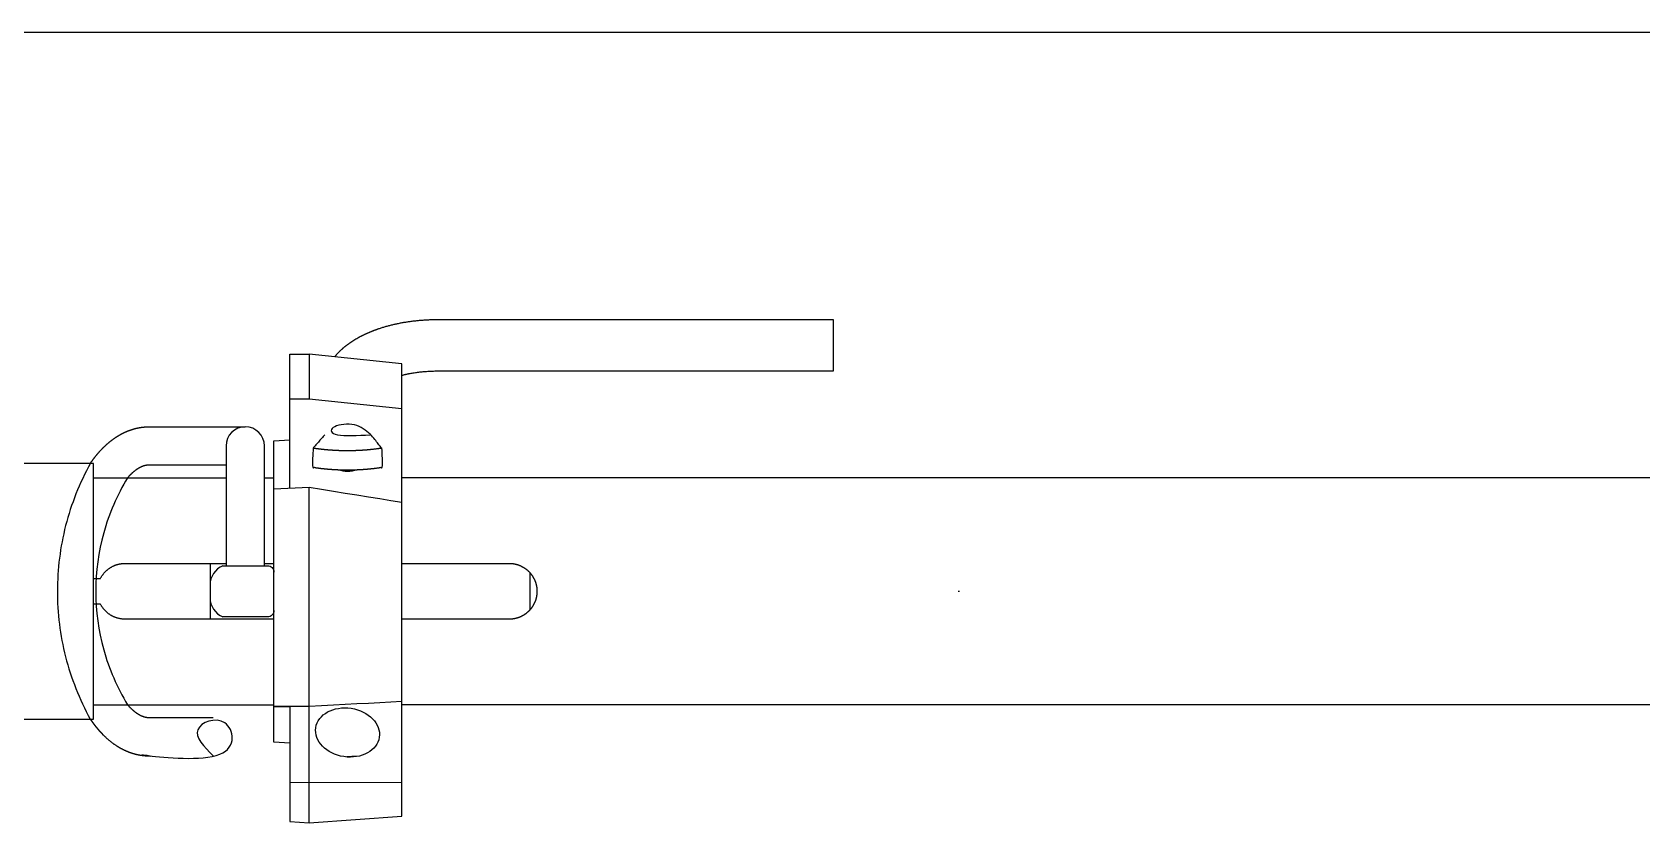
# Model space of a CAD drawing. Header units: millimetres. Extents: x 1924 to 471109, y -30014 to 109986.
# Drawn here: x 465719 to 466223, y 47835 to 48083 of the extents above; entities that cross this region are included whole.
import ezdxf

# ---------------------------------------------------------------- set-up
doc = ezdxf.new("R2010")
doc.units = ezdxf.units.MM
doc.header["$LTSCALE"] = 100
doc.linetypes.add('104', pattern=[4, 2, -2])
doc.linetypes.add('ACAD_ISO10W100', pattern=[18, 12, -3, 0, -3])
doc.layers.add('osy objektu', color=130, linetype='ACAD_ISO10W100', plot=False)
doc.layers.add('PERI_HIDDEN', color=30, linetype='104', plot=False)
doc.layers.add('rez sloupy', color=90, linetype='Continuous')

msp = doc.modelspace()

# ---------------------------------------------------------------- linework, layer by layer
at = {"color": 0, "linetype": 'ByBlock'}
for p, q in [((465799.947, 47968.015), (465805.947, 47968.015)), ((465738.447, 47943.29), (465779.947, 47943.29)), ((465791.947, 47943.29), (465794.947, 47943.29)), ((465774.947, 47916.495), (465774.947, 47898.995)), ((465791.947, 47916.495), (465794.947, 47916.495)), ((465874.947, 47913.603), (465874.947, 47901.888)), ((465738.447, 47872.2), (465794.947, 47872.2))]:
    msp.add_line(p, q, dxfattribs=at)
for points in [[(465834.947, 47975.355), (465835.1, 47975.394), (465835.253, 47975.434), (465835.408, 47975.473), (465835.564, 47975.511), (465835.72, 47975.549), (465835.878, 47975.586), (465836.036, 47975.623), (465836.195, 47975.659), (465836.354, 47975.694), (465836.515, 47975.73), (465836.676, 47975.764), (465836.838, 47975.798), (465837.001, 47975.831), (465837.164, 47975.864), (465837.493, 47975.928), (465837.825, 47975.99), (465838.159, 47976.049), (465838.496, 47976.106), (465838.835, 47976.16), (465839.177, 47976.212), (465839.52, 47976.262), (465839.866, 47976.309), (465840.214, 47976.353), (465840.563, 47976.394), (465840.914, 47976.434), (465841.267, 47976.47), (465841.621, 47976.504), (465841.977, 47976.535), (465842.334, 47976.564), (465842.692, 47976.59), (465843.051, 47976.613), (465843.411, 47976.633), (465843.772, 47976.651), (465844.133, 47976.666), (465844.495, 47976.679), (465844.858, 47976.688), (465845.22, 47976.695), (465845.583, 47976.7), (465845.947, 47976.701), (465969.947, 47976.701), (465969.947, 47992.701), (465845.947, 47992.701), (465845.652, 47992.7), (465845.358, 47992.698), (465845.063, 47992.695), (465844.769, 47992.69), (465844.475, 47992.684), (465844.18, 47992.677), (465843.886, 47992.668), (465843.592, 47992.658), (465843.299, 47992.646), (465843.005, 47992.633), (465842.712, 47992.619), (465842.418, 47992.603), (465842.125, 47992.586), (465841.832, 47992.568), (465841.54, 47992.549), (465841.247, 47992.528), (465840.955, 47992.505), (465840.664, 47992.482), (465840.372, 47992.456), (465840.081, 47992.43), (465839.79, 47992.402), (465839.5, 47992.373), (465839.21, 47992.343), (465838.921, 47992.311), (465838.631, 47992.278), (465838.343, 47992.243), (465838.054, 47992.207), (465837.767, 47992.17), (465837.479, 47992.132), (465837.193, 47992.092), (465836.906, 47992.051), (465836.621, 47992.008), (465836.336, 47991.964), (465836.051, 47991.919), (465835.767, 47991.872), (465835.484, 47991.824), (465835.201, 47991.775), (465834.919, 47991.724), (465834.637, 47991.672), (465834.357, 47991.619), (465834.077, 47991.564), (465833.797, 47991.508), (465833.519, 47991.45), (465833.241, 47991.392), (465832.964, 47991.332), (465832.687, 47991.27), (465832.412, 47991.207), (465832.137, 47991.143), (465831.863, 47991.078), (465831.59, 47991.011), (465831.317, 47990.942), (465831.046, 47990.873), (465830.775, 47990.802), (465830.505, 47990.729), (465830.236, 47990.656), (465829.968, 47990.581), (465829.701, 47990.504), (465829.435, 47990.426), (465829.17, 47990.347), (465828.906, 47990.266), (465828.643, 47990.185), (465828.38, 47990.101), (465828.119, 47990.017), (465827.859, 47989.93), (465827.729, 47989.887), (465827.6, 47989.843), (465827.471, 47989.799), (465827.342, 47989.754), (465827.213, 47989.709), (465827.084, 47989.664), (465826.956, 47989.618), (465826.828, 47989.572), (465826.701, 47989.526), (465826.574, 47989.479), (465826.447, 47989.432), (465826.32, 47989.385), (465826.193, 47989.337), (465826.067, 47989.289), (465825.941, 47989.241), (465825.815, 47989.192), (465825.69, 47989.143), (465825.565, 47989.094), (465825.44, 47989.044), (465825.316, 47988.994), (465825.191, 47988.943), (465825.067, 47988.892), (465824.944, 47988.841), (465824.82, 47988.79), (465824.697, 47988.738), (465824.575, 47988.685), (465824.452, 47988.633), (465824.33, 47988.58), (465824.208, 47988.526), (465824.087, 47988.473), (465823.965, 47988.418), (465823.844, 47988.364), (465823.724, 47988.309), (465823.603, 47988.254), (465823.483, 47988.198), (465823.364, 47988.142), (465823.244, 47988.086), (465823.125, 47988.029), (465823.006, 47987.972), (465822.888, 47987.915), (465822.77, 47987.857), (465822.652, 47987.798), (465822.534, 47987.74), (465822.417, 47987.681), (465822.3, 47987.621), (465822.184, 47987.562), (465822.068, 47987.501), (465821.952, 47987.441), (465821.836, 47987.38), (465821.721, 47987.318), (465821.606, 47987.257), (465821.491, 47987.195), (465821.377, 47987.132), (465821.263, 47987.069), (465821.15, 47987.006), (465821.037, 47986.942), (465820.924, 47986.878), (465820.811, 47986.813), (465820.699, 47986.748), (465820.587, 47986.683), (465820.476, 47986.617), (465820.365, 47986.551), (465820.254, 47986.484), (465820.144, 47986.417), (465820.034, 47986.35), (465819.924, 47986.282), (465819.815, 47986.214), (465819.706, 47986.145), (465819.597, 47986.076), (465819.489, 47986.007), (465819.381, 47985.937), (465819.274, 47985.867), (465819.167, 47985.796), (465819.06, 47985.725), (465818.953, 47985.653), (465818.847, 47985.581), (465818.742, 47985.509), (465818.637, 47985.436), (465818.532, 47985.362), (465818.427, 47985.288), (465818.323, 47985.214), (465818.219, 47985.14), (465818.116, 47985.064), (465818.013, 47984.989), (465817.91, 47984.913), (465817.808, 47984.836), (465817.706, 47984.759), (465817.605, 47984.682), (465817.504, 47984.604), (465817.403, 47984.526), (465817.303, 47984.447), (465817.203, 47984.367), (465817.104, 47984.288), (465817.005, 47984.207), (465816.907, 47984.127), (465816.808, 47984.045), (465816.711, 47983.963), (465816.614, 47983.881), (465816.517, 47983.798), (465816.421, 47983.715), (465816.325, 47983.631), (465816.229, 47983.547), (465816.134, 47983.462), (465816.04, 47983.377), (465815.946, 47983.291), (465815.852, 47983.205), (465815.759, 47983.118), (465815.667, 47983.03), (465815.575, 47982.943), (465815.483, 47982.854), (465815.392, 47982.765), (465815.301, 47982.676), (465815.211, 47982.585), (465815.122, 47982.495), (465815.032, 47982.404), (465814.944, 47982.312), (465814.856, 47982.22), (465814.768, 47982.127), (465814.681, 47982.033), (465814.595, 47981.939), (465814.509, 47981.845), (465814.423, 47981.75), (465814.338, 47981.654), (465814.254, 47981.558), (465814.17, 47981.461), (465814.086, 47981.364), (465814.004, 47981.266), (465813.921, 47981.167)], [(465799.947, 47939.929), (465799.947, 47982.015), (465805.947, 47982.015)], [(465805.947, 47835.276), (465834.947, 47837.362), (465834.947, 47978.931), (465805.947, 47982.015), (465805.947, 47968.015), (465834.947, 47964.931)], [(465737.541, 47947.824), (465737.541, 47947.824), (465737.594, 47947.903), (465737.648, 47947.981), (465737.702, 47948.059), (465737.757, 47948.137), (465737.811, 47948.215), (465737.865, 47948.293), (465737.92, 47948.37), (465737.975, 47948.447), (465738.03, 47948.524), (465738.085, 47948.601), (465738.14, 47948.678), (465738.195, 47948.754), (465738.251, 47948.83), (465738.306, 47948.906), (465738.362, 47948.982), (465738.418, 47949.057), (465738.474, 47949.133), (465738.53, 47949.208), (465738.586, 47949.282), (465738.643, 47949.357), (465738.7, 47949.432), (465738.756, 47949.506), (465738.813, 47949.58), (465738.87, 47949.654), (465738.927, 47949.727), (465738.985, 47949.801), (465739.042, 47949.874), (465739.1, 47949.947), (465739.158, 47950.019), (465739.215, 47950.092), (465739.274, 47950.164), (465739.332, 47950.236), (465739.39, 47950.308), (465739.449, 47950.38), (465739.507, 47950.451), (465739.566, 47950.522), (465739.625, 47950.593), (465739.684, 47950.664), (465739.743, 47950.734), (465739.802, 47950.805), (465739.862, 47950.875), (465739.922, 47950.945), (465739.981, 47951.014), (465740.041, 47951.084), (465740.101, 47951.153), (465740.162, 47951.222), (465740.222, 47951.29), (465740.283, 47951.359), (465740.343, 47951.427), (465740.404, 47951.495), (465740.465, 47951.563), (465740.526, 47951.63), (465740.588, 47951.698), (465740.649, 47951.765), (465740.711, 47951.832), (465740.772, 47951.899), (465740.834, 47951.965), (465740.896, 47952.031), (465740.959, 47952.097), (465741.021, 47952.163), (465741.084, 47952.228), (465741.146, 47952.294), (465741.209, 47952.359), (465741.272, 47952.424), (465741.335, 47952.488), (465741.398, 47952.552), (465741.462, 47952.617), (465741.526, 47952.68), (465741.589, 47952.744), (465741.653, 47952.807), (465741.717, 47952.87), (465741.781, 47952.933), (465741.846, 47952.996), (465741.91, 47953.058), (465741.975, 47953.12), (465742.04, 47953.182), (465742.105, 47953.244), (465742.17, 47953.305), (465742.235, 47953.367), (465742.301, 47953.427), (465742.366, 47953.488), (465742.432, 47953.548), (465742.498, 47953.609), (465742.564, 47953.668), (465742.63, 47953.728), (465742.697, 47953.787), (465742.763, 47953.847), (465742.83, 47953.905), (465742.897, 47953.964), (465742.964, 47954.022), (465743.031, 47954.08), (465743.098, 47954.138), (465743.165, 47954.196), (465743.233, 47954.253), (465743.301, 47954.31), (465743.369, 47954.367), (465743.437, 47954.423), (465743.505, 47954.479), (465743.573, 47954.535), (465743.642, 47954.591), (465743.711, 47954.646), (465743.779, 47954.701), (465743.848, 47954.756), (465743.918, 47954.811), (465743.987, 47954.865), (465744.056, 47954.919), (465744.126, 47954.973), (465744.196, 47955.026), (465744.266, 47955.079), (465744.336, 47955.132), (465744.406, 47955.185), (465744.476, 47955.237), (465744.547, 47955.289), (465744.617, 47955.341), (465744.688, 47955.392), (465744.759, 47955.443), (465744.83, 47955.494), (465744.902, 47955.545), (465744.973, 47955.595), (465745.045, 47955.645), (465745.117, 47955.695), (465745.189, 47955.744), (465745.261, 47955.793), (465745.333, 47955.842), (465745.405, 47955.891), (465745.478, 47955.939), (465745.551, 47955.987), (465745.624, 47956.035), (465745.697, 47956.082), (465745.77, 47956.129), (465745.843, 47956.176), (465745.917, 47956.222), (465745.99, 47956.268), (465746.064, 47956.314), (465746.138, 47956.36), (465746.212, 47956.405), (465746.286, 47956.45), (465746.361, 47956.495), (465746.435, 47956.539), (465746.51, 47956.583), (465746.585, 47956.627), (465746.66, 47956.67), (465746.735, 47956.713), (465746.811, 47956.756), (465746.886, 47956.798), (465746.962, 47956.84), (465747.038, 47956.882), (465747.114, 47956.924), (465747.19, 47956.965), (465747.266, 47957.006), (465747.343, 47957.046), (465747.419, 47957.086), (465747.496, 47957.126), (465747.573, 47957.166), (465747.65, 47957.205), (465747.727, 47957.244), (465747.805, 47957.283), (465747.882, 47957.321), (465747.96, 47957.359), (465748.038, 47957.396), (465748.116, 47957.434), (465748.194, 47957.471), (465748.273, 47957.507), (465748.351, 47957.543), (465748.43, 47957.579), (465748.509, 47957.615), (465748.588, 47957.65), (465748.667, 47957.685), (465748.746, 47957.719), (465748.825, 47957.753), (465748.905, 47957.787), (465748.985, 47957.82), (465749.064, 47957.853), (465749.144, 47957.886), (465749.225, 47957.918), (465749.305, 47957.95), (465749.385, 47957.982), (465749.466, 47958.013), (465749.546, 47958.044), (465749.627, 47958.074), (465749.708, 47958.104), (465749.789, 47958.134), (465749.87, 47958.163), (465749.952, 47958.192), (465750.033, 47958.221), (465750.115, 47958.249), (465750.196, 47958.277), (465750.278, 47958.305), (465750.36, 47958.332), (465750.442, 47958.358), (465750.524, 47958.385), (465750.606, 47958.411), (465750.689, 47958.436), (465750.771, 47958.462), (465750.854, 47958.487), (465750.937, 47958.511), (465751.019, 47958.535), (465751.102, 47958.559), (465751.185, 47958.582), (465751.268, 47958.605), (465751.352, 47958.628), (465751.435, 47958.65), (465751.518, 47958.672), (465751.602, 47958.693), (465751.685, 47958.714), (465751.769, 47958.735), (465751.853, 47958.755), (465751.936, 47958.775), (465752.02, 47958.794), (465752.104, 47958.813), (465752.188, 47958.832), (465752.273, 47958.85), (465752.357, 47958.868), (465752.441, 47958.886), (465752.526, 47958.903), (465752.61, 47958.919), (465752.695, 47958.936), (465752.779, 47958.951), (465752.864, 47958.967), (465752.949, 47958.982), (465753.034, 47958.997), (465753.118, 47959.011), (465753.203, 47959.025), (465753.288, 47959.038), (465753.373, 47959.051), (465753.459, 47959.064), (465753.544, 47959.076), (465753.629, 47959.088), (465753.714, 47959.099), (465753.8, 47959.11), (465753.885, 47959.12), (465753.971, 47959.13), (465754.056, 47959.14), (465754.142, 47959.149), (465754.227, 47959.158), (465754.313, 47959.167), (465754.399, 47959.175), (465754.484, 47959.182), (465754.57, 47959.189), (465754.656, 47959.196), (465754.742, 47959.202), (465754.828, 47959.208), (465754.914, 47959.214), (465755, 47959.219), (465755.086, 47959.223), (465755.172, 47959.227), (465755.258, 47959.231), (465755.344, 47959.234), (465755.43, 47959.237), (465755.516, 47959.24), (465755.602, 47959.242), (465755.688, 47959.243), (465755.774, 47959.244), (465755.86, 47959.245), (465755.947, 47959.245), (465785.947, 47959.245)], [(465799.947, 47860.233), (465794.947, 47860.495), (465794.947, 47954.845), (465799.947, 47955.107)], [(465779.947, 47947.245), (465755.947, 47947.245), (465755.859, 47947.245), (465755.771, 47947.243), (465755.684, 47947.239), (465755.595, 47947.235), (465755.507, 47947.229), (465755.418, 47947.221), (465755.329, 47947.212), (465755.284, 47947.207), (465755.239, 47947.202), (465755.194, 47947.196), (465755.149, 47947.19), (465755.104, 47947.183), (465755.058, 47947.176), (465755.013, 47947.169), (465754.967, 47947.161), (465754.922, 47947.153), (465754.876, 47947.144), (465754.83, 47947.135), (465754.784, 47947.126), (465754.738, 47947.116), (465754.692, 47947.106), (465754.645, 47947.095), (465754.599, 47947.084), (465754.552, 47947.073), (465754.505, 47947.061), (465754.458, 47947.048), (465754.411, 47947.035), (465754.364, 47947.022), (465754.317, 47947.008), (465754.269, 47946.994), (465754.221, 47946.979), (465754.173, 47946.964), (465754.125, 47946.948), (465754.077, 47946.932), (465754.029, 47946.916), (465753.98, 47946.898), (465753.931, 47946.881), (465753.882, 47946.863), (465753.833, 47946.844), (465753.784, 47946.825), (465753.735, 47946.806), (465753.685, 47946.785), (465753.635, 47946.765), (465753.585, 47946.744), (465753.535, 47946.722), (465753.484, 47946.7), (465753.434, 47946.677), (465753.383, 47946.654), (465753.332, 47946.63), (465753.281, 47946.606), (465753.229, 47946.581), (465753.177, 47946.556), (465753.125, 47946.53), (465753.073, 47946.503), (465753.021, 47946.476), (465752.968, 47946.449), (465752.916, 47946.421), (465752.863, 47946.392), (465752.809, 47946.363), (465752.756, 47946.333), (465752.702, 47946.302), (465752.648, 47946.271), (465752.594, 47946.24), (465752.539, 47946.207), (465752.485, 47946.174), (465752.43, 47946.141), (465752.374, 47946.107), (465752.319, 47946.072), (465752.263, 47946.037), (465752.207, 47946.001), (465752.151, 47945.965), (465752.095, 47945.927), (465752.038, 47945.889), (465751.981, 47945.851), (465751.925, 47945.812), (465751.868, 47945.772), (465751.81, 47945.732), (465751.753, 47945.691), (465751.695, 47945.649), (465751.638, 47945.606), (465751.58, 47945.563), (465751.522, 47945.52), (465751.463, 47945.475), (465751.405, 47945.43), (465751.346, 47945.385), (465751.288, 47945.338), (465751.229, 47945.291), (465751.17, 47945.244), (465751.111, 47945.195), (465751.052, 47945.146), (465750.992, 47945.097), (465750.933, 47945.046), (465750.873, 47944.995), (465750.813, 47944.944), (465750.753, 47944.891), (465750.693, 47944.838), (465750.633, 47944.785), (465750.573, 47944.73), (465750.513, 47944.675), (465750.453, 47944.62), (465750.392, 47944.563), (465750.331, 47944.506), (465750.271, 47944.448), (465750.21, 47944.39), (465750.149, 47944.331), (465750.088, 47944.271), (465750.027, 47944.21), (465749.966, 47944.149), (465749.905, 47944.087), (465749.844, 47944.025), (465749.782, 47943.961), (465749.721, 47943.898), (465749.66, 47943.833), (465749.598, 47943.767), (465749.537, 47943.701), (465749.475, 47943.635), (465749.414, 47943.567), (465749.352, 47943.499), (465749.29, 47943.43), (465749.229, 47943.361), (465749.167, 47943.29)], [(465834.947, 47935.555), (465831.517, 47936.109), (465828.033, 47936.671), (465824.495, 47937.241), (465820.902, 47937.818), (465817.251, 47938.404), (465813.543, 47938.999), (465809.775, 47939.602), (465805.947, 47940.214), (465794.947, 47939.691)], [(465794.947, 47871.71), (465795.944, 47871.704), (465796.943, 47871.698), (465797.943, 47871.693), (465798.944, 47871.687), (465799.947, 47871.682), (465799.947, 47835.692), (465805.947, 47835.276), (465805.947, 47940.214)], [(467652.947, 47943.245), (465958.697, 47943.245), (465943.697, 47943.29), (465834.947, 47943.29)], [(465738.447, 47911.745), (465740.664, 47911.745), (465740.735, 47911.88), (465740.808, 47912.014), (465740.884, 47912.146), (465740.961, 47912.276), (465741.041, 47912.405), (465741.123, 47912.532), (465741.206, 47912.657), (465741.292, 47912.781), (465741.379, 47912.903), (465741.469, 47913.023), (465741.559, 47913.141), (465741.652, 47913.257), (465741.746, 47913.371), (465741.841, 47913.483), (465741.938, 47913.593), (465742.036, 47913.701), (465742.136, 47913.806), (465742.236, 47913.909), (465742.339, 47914.011), (465742.443, 47914.111), (465742.55, 47914.209), (465742.659, 47914.307), (465742.77, 47914.403), (465742.883, 47914.497), (465742.998, 47914.59), (465743.116, 47914.681), (465743.235, 47914.771), (465743.356, 47914.859), (465743.479, 47914.945), (465743.603, 47915.03), (465743.73, 47915.112), (465743.858, 47915.193), (465743.987, 47915.272), (465744.119, 47915.348), (465744.251, 47915.422), (465744.385, 47915.494), (465744.521, 47915.564), (465744.658, 47915.632), (465744.796, 47915.697), (465744.935, 47915.76), (465745.076, 47915.82), (465745.217, 47915.878), (465745.36, 47915.933), (465745.504, 47915.985), (465745.648, 47916.035), (465745.793, 47916.082), (465745.939, 47916.127), (465746.086, 47916.169), (465746.233, 47916.209), (465746.381, 47916.246), (465746.528, 47916.28), (465746.677, 47916.312), (465746.825, 47916.341), (465746.974, 47916.368), (465747.122, 47916.392), (465747.271, 47916.414), (465747.419, 47916.433), (465747.567, 47916.449), (465747.715, 47916.463), (465747.862, 47916.475), (465748.009, 47916.484), (465748.156, 47916.49), (465748.302, 47916.494), (465748.447, 47916.495), (465779.947, 47916.495)], [(465834.947, 47916.495), (465868.447, 47916.495), (465868.55, 47916.495), (465868.654, 47916.493), (465868.759, 47916.489), (465868.863, 47916.485), (465868.968, 47916.479), (465869.074, 47916.472), (465869.179, 47916.463), (465869.285, 47916.454), (465869.391, 47916.443), (465869.497, 47916.43), (465869.603, 47916.417), (465869.709, 47916.402), (465869.815, 47916.385), (465869.921, 47916.368), (465870.028, 47916.349), (465870.134, 47916.329), (465870.24, 47916.307), (465870.346, 47916.284), (465870.452, 47916.26), (465870.557, 47916.235), (465870.663, 47916.208), (465870.768, 47916.18), (465870.873, 47916.15), (465870.978, 47916.12), (465871.082, 47916.088), (465871.186, 47916.054), (465871.29, 47916.02), (465871.393, 47915.984), (465871.496, 47915.946), (465871.598, 47915.908), (465871.7, 47915.868), (465871.801, 47915.827), (465871.902, 47915.784), (465872.002, 47915.74), (465872.101, 47915.695), (465872.2, 47915.649), (465872.299, 47915.601), (465872.396, 47915.552), (465872.493, 47915.502), (465872.589, 47915.451), (465872.685, 47915.399), (465872.779, 47915.345), (465872.873, 47915.291), (465872.966, 47915.235), (465873.059, 47915.178), (465873.15, 47915.121), (465873.241, 47915.062), (465873.331, 47915.002), (465873.42, 47914.942), (465873.508, 47914.88), (465873.595, 47914.818), (465873.681, 47914.754), (465873.766, 47914.69), (465873.85, 47914.625), (465873.934, 47914.559), (465874.016, 47914.492), (465874.097, 47914.425), (465874.177, 47914.357), (465874.256, 47914.288), (465874.334, 47914.218), (465874.41, 47914.148), (465874.486, 47914.077), (465874.56, 47914.005), (465874.633, 47913.933), (465874.706, 47913.86), (465874.777, 47913.785), (465874.848, 47913.71), (465874.919, 47913.633), (465874.988, 47913.555), (465875.057, 47913.476), (465875.126, 47913.396), (465875.193, 47913.315), (465875.26, 47913.233), (465875.326, 47913.15), (465875.391, 47913.065), (465875.455, 47912.98), (465875.519, 47912.894), (465875.581, 47912.807), (465875.643, 47912.719), (465875.703, 47912.63), (465875.763, 47912.54), (465875.822, 47912.45), (465875.879, 47912.358), (465875.936, 47912.266), (465875.992, 47912.173), (465876.046, 47912.079), (465876.1, 47911.984), (465876.152, 47911.888), (465876.203, 47911.792), (465876.253, 47911.695), (465876.302, 47911.598), (465876.35, 47911.499), (465876.396, 47911.401), (465876.441, 47911.301), (465876.485, 47911.201), (465876.528, 47911.1), (465876.569, 47910.999), (465876.609, 47910.897), (465876.648, 47910.795), (465876.685, 47910.692), (465876.721, 47910.589), (465876.756, 47910.485), (465876.789, 47910.381), (465876.821, 47910.277), (465876.852, 47910.172), (465876.881, 47910.067), (465876.909, 47909.962), (465876.936, 47909.856), (465876.961, 47909.751), (465876.986, 47909.645), (465877.008, 47909.539), (465877.03, 47909.433), (465877.05, 47909.326), (465877.069, 47909.22), (465877.087, 47909.114), (465877.103, 47909.008), (465877.118, 47908.901), (465877.132, 47908.795), (465877.144, 47908.689), (465877.155, 47908.584), (465877.165, 47908.478), (465877.173, 47908.372), (465877.18, 47908.267), (465877.186, 47908.162), (465877.191, 47908.057), (465877.194, 47907.953), (465877.196, 47907.849), (465877.197, 47907.745), (465877.196, 47907.642), (465877.194, 47907.538), (465877.191, 47907.433), (465877.186, 47907.328), (465877.18, 47907.223), (465877.173, 47907.118), (465877.165, 47907.013), (465877.155, 47906.907), (465877.144, 47906.801), (465877.132, 47906.695), (465877.118, 47906.589), (465877.103, 47906.483), (465877.087, 47906.377), (465877.069, 47906.27), (465877.05, 47906.164), (465877.03, 47906.058), (465877.008, 47905.952), (465876.986, 47905.846), (465876.961, 47905.74), (465876.936, 47905.634), (465876.909, 47905.529), (465876.881, 47905.423), (465876.852, 47905.318), (465876.821, 47905.214), (465876.789, 47905.109), (465876.756, 47905.005), (465876.721, 47904.902), (465876.685, 47904.798), (465876.648, 47904.696), (465876.609, 47904.593), (465876.569, 47904.492), (465876.528, 47904.39), (465876.485, 47904.29), (465876.441, 47904.189), (465876.396, 47904.09), (465876.35, 47903.991), (465876.302, 47903.893), (465876.253, 47903.795), (465876.203, 47903.698), (465876.152, 47903.602), (465876.1, 47903.507), (465876.046, 47903.412), (465875.992, 47903.318), (465875.936, 47903.225), (465875.879, 47903.132), (465875.822, 47903.041), (465875.763, 47902.95), (465875.703, 47902.86), (465875.643, 47902.771), (465875.581, 47902.683), (465875.519, 47902.596), (465875.455, 47902.51), (465875.391, 47902.425), (465875.326, 47902.341), (465875.26, 47902.258), (465875.193, 47902.175), (465875.126, 47902.094), (465875.057, 47902.014), (465874.988, 47901.935), (465874.919, 47901.858), (465874.848, 47901.781), (465874.777, 47901.705), (465874.706, 47901.631), (465874.633, 47901.558), (465874.56, 47901.485), (465874.486, 47901.414), (465874.41, 47901.343), (465874.334, 47901.272), (465874.256, 47901.203), (465874.177, 47901.134), (465874.097, 47901.066), (465874.016, 47900.998), (465873.934, 47900.931), (465873.85, 47900.865), (465873.766, 47900.8), (465873.681, 47900.736), (465873.595, 47900.673), (465873.508, 47900.61), (465873.42, 47900.549), (465873.331, 47900.488), (465873.241, 47900.428), (465873.15, 47900.37), (465873.059, 47900.312), (465872.966, 47900.255), (465872.873, 47900.2), (465872.779, 47900.145), (465872.685, 47900.092), (465872.589, 47900.039), (465872.493, 47899.988), (465872.396, 47899.938), (465872.299, 47899.889), (465872.2, 47899.842), (465872.101, 47899.795), (465872.002, 47899.75), (465871.902, 47899.706), (465871.801, 47899.664), (465871.7, 47899.623), (465871.598, 47899.583), (465871.496, 47899.544), (465871.393, 47899.507), (465871.29, 47899.471), (465871.186, 47899.436), (465871.082, 47899.403), (465870.978, 47899.371), (465870.873, 47899.34), (465870.768, 47899.311), (465870.663, 47899.283), (465870.557, 47899.256), (465870.452, 47899.23), (465870.346, 47899.206), (465870.24, 47899.183), (465870.134, 47899.162), (465870.028, 47899.142), (465869.921, 47899.123), (465869.815, 47899.105), (465869.709, 47899.089), (465869.603, 47899.074), (465869.497, 47899.06), (465869.391, 47899.048), (465869.285, 47899.037), (465869.179, 47899.027), (465869.074, 47899.019), (465868.968, 47899.011), (465868.863, 47899.006), (465868.759, 47899.001), (465868.654, 47898.998), (465868.55, 47898.996), (465868.447, 47898.995), (465834.947, 47898.995)], [(465794.947, 47898.995), (465748.447, 47898.995), (465748.302, 47898.996), (465748.156, 47899), (465748.009, 47899.007), (465747.862, 47899.016), (465747.715, 47899.027), (465747.567, 47899.041), (465747.419, 47899.057), (465747.271, 47899.077), (465747.122, 47899.098), (465746.974, 47899.122), (465746.825, 47899.149), (465746.677, 47899.178), (465746.528, 47899.21), (465746.381, 47899.245), (465746.233, 47899.282), (465746.086, 47899.321), (465745.939, 47899.364), (465745.793, 47899.408), (465745.648, 47899.456), (465745.504, 47899.505), (465745.36, 47899.558), (465745.217, 47899.613), (465745.076, 47899.671), (465744.935, 47899.731), (465744.796, 47899.793), (465744.658, 47899.859), (465744.521, 47899.926), (465744.385, 47899.996), (465744.251, 47900.068), (465744.119, 47900.142), (465743.987, 47900.219), (465743.858, 47900.297), (465743.73, 47900.378), (465743.603, 47900.461), (465743.479, 47900.545), (465743.356, 47900.631), (465743.235, 47900.719), (465743.116, 47900.809), (465742.998, 47900.9), (465742.883, 47900.993), (465742.77, 47901.088), (465742.659, 47901.184), (465742.55, 47901.281), (465742.443, 47901.38), (465742.339, 47901.48), (465742.236, 47901.581), (465742.136, 47901.684), (465742.036, 47901.79), (465741.938, 47901.897), (465741.841, 47902.007), (465741.746, 47902.119), (465741.652, 47902.233), (465741.559, 47902.35), (465741.469, 47902.468), (465741.379, 47902.588), (465741.292, 47902.709), (465741.206, 47902.833), (465741.123, 47902.959), (465741.041, 47903.086), (465740.961, 47903.214), (465740.884, 47903.345), (465740.808, 47903.477), (465740.735, 47903.61), (465740.664, 47903.745), (465738.447, 47903.745)], [(465749.167, 47872.2), (465749.229, 47872.13), (465749.29, 47872.06), (465749.352, 47871.991), (465749.414, 47871.923), (465749.475, 47871.856), (465749.537, 47871.789), (465749.598, 47871.723), (465749.66, 47871.657), (465749.721, 47871.592), (465749.783, 47871.528), (465749.844, 47871.465), (465749.905, 47871.402), (465749.966, 47871.34), (465750.027, 47871.279), (465750.088, 47871.219), (465750.149, 47871.159), (465750.21, 47871.099), (465750.271, 47871.041), (465750.332, 47870.983), (465750.392, 47870.926), (465750.453, 47870.87), (465750.513, 47870.814), (465750.573, 47870.759), (465750.633, 47870.705), (465750.693, 47870.651), (465750.753, 47870.598), (465750.813, 47870.546), (465750.872, 47870.495), (465750.932, 47870.444), (465750.991, 47870.394), (465751.05, 47870.345), (465751.109, 47870.296), (465751.168, 47870.248), (465751.227, 47870.2), (465751.285, 47870.154), (465751.344, 47870.108), (465751.402, 47870.062), (465751.46, 47870.017), (465751.518, 47869.973), (465751.576, 47869.93), (465751.634, 47869.887), (465751.691, 47869.845), (465751.749, 47869.803), (465751.806, 47869.762), (465751.863, 47869.722), (465751.92, 47869.683), (465751.976, 47869.644), (465752.033, 47869.605), (465752.089, 47869.568), (465752.146, 47869.53), (465752.202, 47869.494), (465752.257, 47869.458), (465752.313, 47869.423), (465752.369, 47869.388), (465752.424, 47869.354), (465752.479, 47869.321), (465752.534, 47869.288), (465752.589, 47869.255), (465752.643, 47869.224), (465752.698, 47869.193), (465752.752, 47869.162), (465752.806, 47869.132), (465752.86, 47869.103), (465752.913, 47869.074), (465752.967, 47869.046), (465753.02, 47869.018), (465753.073, 47868.991), (465753.126, 47868.964), (465753.179, 47868.938), (465753.231, 47868.913), (465753.283, 47868.888), (465753.335, 47868.864), (465753.387, 47868.84), (465753.438, 47868.816), (465753.49, 47868.794), (465753.541, 47868.772), (465753.592, 47868.75), (465753.642, 47868.729), (465753.693, 47868.708), (465753.743, 47868.688), (465753.793, 47868.668), (465753.843, 47868.649), (465753.892, 47868.631), (465753.942, 47868.613), (465753.991, 47868.595), (465754.04, 47868.578), (465754.088, 47868.562), (465754.137, 47868.546), (465754.185, 47868.53), (465754.233, 47868.515), (465754.28, 47868.5), (465754.328, 47868.486), (465754.375, 47868.472), (465754.422, 47868.459), (465754.469, 47868.446), (465754.516, 47868.433), (465754.562, 47868.421), (465754.609, 47868.41), (465754.655, 47868.399), (465754.701, 47868.388), (465754.747, 47868.377), (465754.793, 47868.368), (465754.838, 47868.358), (465754.884, 47868.349), (465754.929, 47868.34), (465754.974, 47868.332), (465755.02, 47868.324), (465755.064, 47868.316), (465755.109, 47868.309), (465755.154, 47868.303), (465755.199, 47868.296), (465755.243, 47868.29), (465755.288, 47868.285), (465755.332, 47868.28), (465755.376, 47868.275), (465755.42, 47868.27), (465755.465, 47868.266), (465755.509, 47868.263), (465755.597, 47868.256), (465755.684, 47868.251), (465755.772, 47868.248), (465755.859, 47868.246), (465755.947, 47868.245), (465775.947, 47868.245)], [(465794.947, 47871.823), (465797.136, 47871.811), (465799.33, 47871.798), (465801.53, 47871.787), (465803.736, 47871.775), (465805.947, 47871.763), (465809.759, 47871.965), (465813.517, 47872.168), (465817.22, 47872.371), (465820.87, 47872.575), (465824.467, 47872.78), (465828.012, 47872.986), (465831.505, 47873.192), (465834.947, 47873.399)], [(467652.947, 47872.245), (465958.697, 47872.245), (465943.697, 47872.2), (465834.947, 47872.2)], [(465834.947, 47847.913), (465805.947, 47847.776), (465799.947, 47847.858)]]:
    msp.add_lwpolyline(points, dxfattribs=at)
for points in [[(465791.947, 47915.745), (465791.947, 47953.245, 1), (465779.947, 47953.245), (465779.947, 47915.745)], [(465778.947, 47915.745), (465792.947, 47915.745, -0.4142136), (465794.947, 47913.745)], [(465794.947, 47901.745, -0.4142136), (465792.947, 47899.745), (465778.947, 47899.745)]]:
    msp.add_lwpolyline(points, format="xyb", dxfattribs=at)
msp.add_lwpolyline([(465738.447, 47947.745), (465711.447, 47947.745), (465711.447, 47867.745), (465738.447, 47867.745)], close=True, dxfattribs=at)
for centre, start, end in [((465781.447, 47909.745), 112.61986, 180), ((465781.447, 47905.745), 180, 247.38014)]:
    msp.add_arc(centre, 6.5, start, end, dxfattribs=at)
for centre, major_axis, ratio, start_param, end_param in [((465817.947, 47952.707), (-8.5, 0), 0.8660254, 1.2134435, 1.9281492), ((465817.947, 47850.731), (9.972, 1.456), 0.5097485, 1.2115988, 1.5187321)]:
    msp.add_ellipse(centre, major_axis=major_axis, ratio=ratio, start_param=start_param, end_param=end_param, dxfattribs=at)
msp.add_ellipse((465817.947, 47863.556), major_axis=(9.935, -1.499), ratio=0.7616466, dxfattribs=at)
for points, weights, knots in [([(465810.83, 47956.732), (465809.018, 47954.672), (465807.207, 47952.612), (465807.433, 47952.579), (465807.659, 47952.545), (465807.886, 47952.513), (465808.113, 47952.481), (465808.342, 47952.451), (465808.57, 47952.42), (465808.8, 47952.391), (465809.029, 47952.361), (465809.259, 47952.333), (465809.489, 47952.306), (465809.72, 47952.279), (465809.951, 47952.253), (465810.183, 47952.228), (465810.414, 47952.203), (465810.646, 47952.18), (465810.878, 47952.157), (465811.11, 47952.135), (465811.342, 47952.113), (465811.574, 47952.093), (465811.807, 47952.073), (465812.039, 47952.054), (465812.271, 47952.035), (465812.503, 47952.018), (465812.735, 47952), (465812.967, 47951.984), (465813.199, 47951.969), (465813.43, 47951.954), (465813.661, 47951.94), (465813.892, 47951.927), (465814.122, 47951.914), (465814.352, 47951.903), (465814.582, 47951.891), (465814.811, 47951.881), (465815.039, 47951.871), (465815.267, 47951.863), (465815.495, 47951.854), (465815.721, 47951.847), (465815.948, 47951.84), (465816.173, 47951.834), (465816.398, 47951.829), (465816.621, 47951.825), (465816.845, 47951.82), (465817.067, 47951.818), (465817.288, 47951.815), (465817.508, 47951.813), (465817.728, 47951.812), (465817.947, 47951.812), (465818.165, 47951.812), (465818.385, 47951.813), (465818.605, 47951.815), (465818.826, 47951.818), (465819.048, 47951.82), (465819.272, 47951.825), (465819.495, 47951.829), (465819.72, 47951.834), (465819.945, 47951.84), (465820.172, 47951.847), (465820.398, 47951.854), (465820.626, 47951.863), (465820.854, 47951.871), (465821.082, 47951.881), (465821.311, 47951.891), (465821.541, 47951.903), (465821.771, 47951.914), (465822.001, 47951.927), (465822.232, 47951.94), (465822.463, 47951.954), (465822.694, 47951.969), (465822.926, 47951.984), (465823.158, 47952), (465823.39, 47952.018), (465823.622, 47952.035), (465823.854, 47952.054), (465824.086, 47952.073), (465824.319, 47952.093), (465824.551, 47952.113), (465824.783, 47952.135), (465825.015, 47952.157), (465825.247, 47952.18), (465825.479, 47952.203), (465825.711, 47952.228), (465825.942, 47952.253), (465826.173, 47952.279), (465826.404, 47952.306), (465826.634, 47952.333), (465826.864, 47952.361), (465827.094, 47952.391), (465827.323, 47952.42), (465827.551, 47952.451), (465827.78, 47952.481), (465828.007, 47952.513), (465828.234, 47952.545), (465828.46, 47952.579), (465828.686, 47952.612), (465826.875, 47954.672), (465825.063, 47956.732), (465822.547, 47960.068), (465817.947, 47960.068), (465813.346, 47960.068), (465810.83, 47956.732), (465817.947, 47956.732), (465825.063, 47956.732)], [1, 1, 1, 1, 1, 1, 1, 1, 1, 1, 1, 1, 1, 1, 1, 1, 1, 1, 1, 1, 1, 1, 1, 1, 1, 1, 1, 1, 1, 1, 1, 1, 1, 1, 1, 1, 1, 1, 1, 1, 1, 1, 1, 1, 1, 1, 1, 1, 1, 1, 1, 1, 1, 1, 1, 1, 1, 1, 1, 1, 1, 1, 1, 1, 1, 1, 1, 1, 1, 1, 1, 1, 1, 1, 1, 1, 1, 1, 1, 1, 1, 1, 1, 1, 1, 1, 1, 1, 1, 1, 1, 1, 1, 1, 1, 1, 1, 1, 1, 0.87943909683, 1, 0.87943909683, 1, 1, 1], [0, 0, 0, 1, 1, 2, 2, 3, 3, 4, 4, 5, 5, 6, 6, 7, 7, 8, 8, 9, 9, 10, 10, 11, 11, 12, 12, 13, 13, 14, 14, 15, 15, 16, 16, 17, 17, 18, 18, 19, 19, 20, 20, 21, 21, 22, 22, 23, 23, 24, 24, 25, 25, 26, 26, 27, 27, 28, 28, 29, 29, 30, 30, 31, 31, 32, 32, 33, 33, 34, 34, 35, 35, 36, 36, 37, 37, 38, 38, 39, 39, 40, 40, 41, 41, 42, 42, 43, 43, 44, 44, 45, 45, 46, 46, 47, 47, 48, 48, 49, 49, 49.9922275, 49.9922275, 50.984455, 50.984455, 51.984455, 51.984455, 51.984455]), ([(465807.207, 47952.612), (465806.066, 47949.581), (465807.207, 47946.55), (465807.433, 47946.517), (465807.659, 47946.483), (465807.886, 47946.451), (465808.113, 47946.419), (465808.342, 47946.388), (465808.57, 47946.358), (465808.8, 47946.328), (465809.029, 47946.299), (465809.259, 47946.271), (465809.489, 47946.243), (465809.72, 47946.217), (465809.951, 47946.191), (465810.183, 47946.166), (465810.414, 47946.141), (465810.646, 47946.118), (465810.878, 47946.095), (465811.11, 47946.073), (465811.342, 47946.051), (465811.574, 47946.031), (465811.807, 47946.01), (465812.039, 47945.992), (465812.271, 47945.973), (465812.503, 47945.955), (465812.735, 47945.938), (465812.967, 47945.922), (465813.199, 47945.906), (465813.43, 47945.892), (465813.661, 47945.878), (465813.892, 47945.865), (465814.122, 47945.852), (465814.352, 47945.841), (465814.582, 47945.829), (465814.811, 47945.819), (465815.039, 47945.809), (465815.267, 47945.801), (465815.495, 47945.792), (465815.721, 47945.785), (465815.948, 47945.778), (465816.173, 47945.772), (465816.398, 47945.767), (465816.621, 47945.762), (465816.845, 47945.758), (465817.067, 47945.755), (465817.288, 47945.753), (465817.508, 47945.751), (465817.728, 47945.75), (465817.947, 47945.75), (465818.165, 47945.75), (465818.385, 47945.751), (465818.605, 47945.753), (465818.826, 47945.755), (465819.048, 47945.758), (465819.272, 47945.762), (465819.495, 47945.767), (465819.72, 47945.772), (465819.945, 47945.778), (465820.172, 47945.785), (465820.398, 47945.792), (465820.626, 47945.801), (465820.854, 47945.809), (465821.082, 47945.819), (465821.311, 47945.829), (465821.541, 47945.841), (465821.771, 47945.852), (465822.001, 47945.865), (465822.232, 47945.878), (465822.463, 47945.892), (465822.694, 47945.906), (465822.926, 47945.922), (465823.158, 47945.938), (465823.39, 47945.955), (465823.622, 47945.973), (465823.854, 47945.992), (465824.086, 47946.01), (465824.319, 47946.031), (465824.551, 47946.051), (465824.783, 47946.073), (465825.015, 47946.095), (465825.247, 47946.118), (465825.479, 47946.141), (465825.711, 47946.166), (465825.942, 47946.191), (465826.173, 47946.217), (465826.404, 47946.243), (465826.634, 47946.271), (465826.864, 47946.299), (465827.094, 47946.328), (465827.323, 47946.358), (465827.551, 47946.388), (465827.78, 47946.419), (465828.007, 47946.451), (465828.234, 47946.483), (465828.46, 47946.517), (465828.686, 47946.55), (465829.827, 47949.581), (465828.686, 47952.612)], [1, 0.950785715177, 1, 1, 1, 1, 1, 1, 1, 1, 1, 1, 1, 1, 1, 1, 1, 1, 1, 1, 1, 1, 1, 1, 1, 1, 1, 1, 1, 1, 1, 1, 1, 1, 1, 1, 1, 1, 1, 1, 1, 1, 1, 1, 1, 1, 1, 1, 1, 1, 1, 1, 1, 1, 1, 1, 1, 1, 1, 1, 1, 1, 1, 1, 1, 1, 1, 1, 1, 1, 1, 1, 1, 1, 1, 1, 1, 1, 1, 1, 1, 1, 1, 1, 1, 1, 1, 1, 1, 1, 1, 1, 1, 1, 1, 1, 1, 0.950785715177, 1], [0, 0, 0, 0.6300688, 0.6300688, 1.6300688, 1.6300688, 2.6300688, 2.6300688, 3.6300688, 3.6300688, 4.6300688, 4.6300688, 5.6300688, 5.6300688, 6.6300688, 6.6300688, 7.6300688, 7.6300688, 8.6300688, 8.6300688, 9.6300688, 9.6300688, 10.6300688, 10.6300688, 11.6300688, 11.6300688, 12.6300688, 12.6300688, 13.6300688, 13.6300688, 14.6300688, 14.6300688, 15.6300688, 15.6300688, 16.6300688, 16.6300688, 17.6300688, 17.6300688, 18.6300688, 18.6300688, 19.6300688, 19.6300688, 20.6300688, 20.6300688, 21.6300688, 21.6300688, 22.6300688, 22.6300688, 23.6300688, 23.6300688, 24.6300688, 24.6300688, 25.6300688, 25.6300688, 26.6300688, 26.6300688, 27.6300688, 27.6300688, 28.6300688, 28.6300688, 29.6300688, 29.6300688, 30.6300688, 30.6300688, 31.6300688, 31.6300688, 32.6300688, 32.6300688, 33.6300688, 33.6300688, 34.6300688, 34.6300688, 35.6300688, 35.6300688, 36.6300688, 36.6300688, 37.6300688, 37.6300688, 38.6300688, 38.6300688, 39.6300688, 39.6300688, 40.6300688, 40.6300688, 41.6300688, 41.6300688, 42.6300688, 42.6300688, 43.6300688, 43.6300688, 44.6300688, 44.6300688, 45.6300688, 45.6300688, 46.6300688, 46.6300688, 47.6300688, 47.6300688, 48.2601377, 48.2601377, 48.2601377]), ([(465737.5, 47867.745), (465737.52, 47867.706), (465737.541, 47867.666), (465737.568, 47867.627), (465737.594, 47867.588), (465737.621, 47867.549), (465737.648, 47867.509), (465737.675, 47867.47), (465737.702, 47867.431), (465737.73, 47867.392), (465737.757, 47867.353), (465737.784, 47867.314), (465737.811, 47867.275), (465737.838, 47867.237), (465737.865, 47867.198), (465737.893, 47867.159), (465737.92, 47867.12), (465737.947, 47867.082), (465737.975, 47867.043), (465738.002, 47867.005), (465738.03, 47866.966), (465738.057, 47866.928), (465738.085, 47866.889), (465738.112, 47866.851), (465738.14, 47866.813), (465738.168, 47866.775), (465738.195, 47866.737), (465738.223, 47866.698), (465738.251, 47866.66), (465738.279, 47866.622), (465738.306, 47866.584), (465738.334, 47866.547), (465738.362, 47866.509), (465738.39, 47866.471), (465738.418, 47866.433), (465738.446, 47866.396), (465738.474, 47866.358), (465738.502, 47866.32), (465738.53, 47866.283), (465738.558, 47866.245), (465738.586, 47866.208), (465738.615, 47866.171), (465738.643, 47866.133), (465738.671, 47866.096), (465738.7, 47866.059), (465738.728, 47866.022), (465738.756, 47865.985), (465738.785, 47865.948), (465738.813, 47865.911), (465738.842, 47865.874), (465738.87, 47865.837), (465738.899, 47865.8), (465738.928, 47865.763), (465738.956, 47865.726), (465738.985, 47865.69), (465739.014, 47865.653), (465739.042, 47865.616), (465739.071, 47865.58), (465739.1, 47865.543), (465739.129, 47865.507), (465739.158, 47865.471), (465739.187, 47865.434), (465739.216, 47865.398), (465739.245, 47865.362), (465739.274, 47865.326), (465739.303, 47865.29), (465739.332, 47865.253), (465739.361, 47865.218), (465739.39, 47865.182), (465739.42, 47865.146), (465739.449, 47865.11), (465739.478, 47865.074), (465739.508, 47865.038), (465739.537, 47865.003), (465739.566, 47864.967), (465739.596, 47864.931), (465739.625, 47864.896), (465739.655, 47864.861), (465739.685, 47864.825), (465739.714, 47864.79), (465739.744, 47864.754), (465739.774, 47864.719), (465739.803, 47864.684), (465739.833, 47864.649), (465739.863, 47864.614), (465739.893, 47864.579), (465739.923, 47864.544), (465739.952, 47864.509), (465739.982, 47864.474), (465740.012, 47864.439), (465740.042, 47864.405), (465740.072, 47864.37), (465740.103, 47864.335), (465740.133, 47864.301), (465740.163, 47864.266), (465740.193, 47864.232), (465740.223, 47864.197), (465740.254, 47864.163), (465740.284, 47864.129), (465740.314, 47864.095), (465740.345, 47864.06), (465740.375, 47864.026), (465740.406, 47863.992), (465740.436, 47863.958), (465740.467, 47863.924), (465740.497, 47863.891), (465740.528, 47863.857), (465740.558, 47863.823), (465740.589, 47863.789), (465740.62, 47863.756), (465740.651, 47863.722), (465740.681, 47863.688), (465740.712, 47863.655), (465740.743, 47863.622), (465740.774, 47863.588), (465740.805, 47863.555), (465740.836, 47863.522), (465740.867, 47863.489), (465740.898, 47863.455), (465740.929, 47863.422), (465740.96, 47863.389), (465740.992, 47863.357), (465741.023, 47863.324), (465741.054, 47863.291), (465741.085, 47863.258), (465741.117, 47863.225), (465741.148, 47863.193), (465741.18, 47863.16), (465741.211, 47863.128), (465741.242, 47863.095), (465741.274, 47863.063), (465741.306, 47863.03), (465741.337, 47862.998), (465741.369, 47862.966), (465741.4, 47862.934), (465741.432, 47862.902), (465741.464, 47862.87), (465741.496, 47862.838), (465741.527, 47862.806), (465741.559, 47862.774), (465741.591, 47862.742), (465741.623, 47862.711), (465741.655, 47862.679), (465741.687, 47862.647), (465741.719, 47862.616), (465741.751, 47862.584), (465741.783, 47862.553), (465741.816, 47862.522), (465741.848, 47862.49), (465741.88, 47862.459), (465741.912, 47862.428), (465741.945, 47862.397), (465741.977, 47862.366), (465742.009, 47862.335), (465742.042, 47862.304), (465742.074, 47862.273), (465742.107, 47862.242), (465742.139, 47862.212), (465742.172, 47862.181), (465742.204, 47862.15), (465742.237, 47862.12), (465742.27, 47862.089), (465742.303, 47862.059), (465742.335, 47862.029), (465742.368, 47861.998), (465742.401, 47861.968), (465742.434, 47861.938), (465742.467, 47861.908), (465742.5, 47861.878), (465742.533, 47861.848), (465742.566, 47861.818), (465742.599, 47861.788), (465742.632, 47861.758), (465742.665, 47861.729), (465742.698, 47861.699), (465742.732, 47861.67), (465742.765, 47861.64), (465742.798, 47861.611), (465742.831, 47861.581), (465742.865, 47861.552), (465742.898, 47861.523), (465742.932, 47861.494), (465742.965, 47861.464), (465742.999, 47861.435), (465743.032, 47861.407), (465743.066, 47861.378), (465743.1, 47861.349), (465743.133, 47861.32), (465743.167, 47861.291), (465743.201, 47861.263), (465743.235, 47861.234), (465743.268, 47861.206), (465743.302, 47861.177), (465743.336, 47861.149), (465743.37, 47861.121), (465743.404, 47861.092), (465743.438, 47861.064), (465743.472, 47861.036), (465743.506, 47861.008), (465743.541, 47860.98), (465743.575, 47860.952), (465743.609, 47860.924), (465743.643, 47860.897), (465743.677, 47860.869), (465743.712, 47860.841), (465743.746, 47860.814), (465743.781, 47860.786), (465743.815, 47860.759), (465743.85, 47860.732), (465743.884, 47860.704), (465743.919, 47860.677), (465743.953, 47860.65), (465743.988, 47860.623), (465744.023, 47860.596), (465744.057, 47860.569), (465744.092, 47860.542), (465744.127, 47860.515), (465744.162, 47860.489), (465744.197, 47860.462), (465744.232, 47860.435), (465744.267, 47860.409), (465744.302, 47860.383), (465744.337, 47860.356), (465744.372, 47860.33), (465744.407, 47860.304), (465744.442, 47860.277), (465744.477, 47860.251), (465744.512, 47860.225), (465744.548, 47860.199), (465744.583, 47860.174), (465744.618, 47860.148), (465744.654, 47860.122), (465744.689, 47860.096), (465744.725, 47860.071), (465744.76, 47860.045), (465744.796, 47860.02), (465744.831, 47859.995), (465744.867, 47859.969), (465744.902, 47859.944), (465744.938, 47859.919), (465744.974, 47859.894), (465745.01, 47859.869), (465745.045, 47859.844), (465745.081, 47859.819), (465745.117, 47859.794), (465745.153, 47859.77), (465745.189, 47859.745), (465745.225, 47859.72), (465745.261, 47859.696), (465745.297, 47859.671), (465745.333, 47859.647), (465745.37, 47859.623), (465745.406, 47859.599), (465745.442, 47859.574), (465745.478, 47859.55), (465745.515, 47859.526), (465745.551, 47859.502), (465745.587, 47859.479), (465745.624, 47859.455), (465745.66, 47859.431), (465745.697, 47859.408), (465745.733, 47859.384), (465745.77, 47859.361), (465745.807, 47859.337), (465745.843, 47859.314), (465745.88, 47859.291), (465745.917, 47859.268), (465745.954, 47859.244), (465745.99, 47859.221), (465746.027, 47859.199), (465746.064, 47859.176), (465746.101, 47859.153), (465746.138, 47859.13), (465746.175, 47859.108), (465746.212, 47859.085), (465746.249, 47859.063), (465746.286, 47859.04), (465746.324, 47859.018), (465746.361, 47858.995), (465746.398, 47858.973), (465746.435, 47858.951), (465746.473, 47858.929), (465746.51, 47858.907), (465746.548, 47858.885), (465746.585, 47858.864), (465746.623, 47858.842), (465746.66, 47858.82), (465746.698, 47858.799), (465746.735, 47858.777), (465746.773, 47858.756), (465746.811, 47858.735), (465746.848, 47858.713), (465746.886, 47858.692), (465746.924, 47858.671), (465746.962, 47858.65), (465747, 47858.629), (465747.038, 47858.608), (465747.076, 47858.587), (465747.114, 47858.567), (465747.152, 47858.546), (465747.19, 47858.526), (465747.228, 47858.505), (465747.266, 47858.485), (465747.304, 47858.464), (465747.343, 47858.444), (465747.381, 47858.424), (465747.419, 47858.404), (465747.458, 47858.384), (465747.496, 47858.364), (465747.534, 47858.344), (465747.573, 47858.325), (465747.611, 47858.305), (465747.65, 47858.285), (465747.689, 47858.266), (465747.727, 47858.246), (465747.766, 47858.227), (465747.805, 47858.208), (465747.844, 47858.189), (465747.882, 47858.169), (465747.921, 47858.151), (465747.96, 47858.132), (465747.999, 47858.113), (465748.038, 47858.094), (465748.077, 47858.075), (465748.116, 47858.057), (465748.155, 47858.038), (465748.194, 47858.02), (465748.234, 47858.002), (465748.273, 47857.983), (465748.312, 47857.965), (465748.351, 47857.947), (465748.391, 47857.929), (465748.43, 47857.911), (465748.469, 47857.894), (465748.509, 47857.876), (465748.548, 47857.858), (465748.588, 47857.841), (465748.627, 47857.823), (465748.667, 47857.806), (465748.707, 47857.789), (465748.746, 47857.772), (465748.786, 47857.755), (465748.826, 47857.738), (465748.865, 47857.721), (465748.905, 47857.704), (465748.945, 47857.687), (465748.985, 47857.671), (465749.025, 47857.654), (465749.065, 47857.638), (465749.105, 47857.621), (465749.145, 47857.605), (465749.185, 47857.589), (465749.225, 47857.573), (465749.265, 47857.557), (465749.305, 47857.541), (465749.345, 47857.525), (465749.386, 47857.509), (465749.426, 47857.494), (465749.466, 47857.478), (465749.507, 47857.463), (465749.547, 47857.447), (465749.587, 47857.432), (465749.628, 47857.417), (465749.668, 47857.402), (465749.709, 47857.387), (465749.749, 47857.372), (465749.79, 47857.357), (465749.83, 47857.342), (465749.871, 47857.327), (465749.912, 47857.313), (465749.952, 47857.298), (465749.993, 47857.284), (465750.034, 47857.27), (465750.074, 47857.256), (465750.115, 47857.242), (465750.156, 47857.228), (465750.197, 47857.214), (465750.238, 47857.2), (465750.279, 47857.186), (465750.32, 47857.173), (465750.361, 47857.159), (465750.402, 47857.146), (465750.443, 47857.132), (465750.484, 47857.119), (465750.525, 47857.106), (465750.566, 47857.093), (465750.607, 47857.08), (465750.648, 47857.067), (465750.689, 47857.054), (465750.731, 47857.042), (465750.772, 47857.029), (465750.813, 47857.017), (465750.854, 47857.004), (465750.896, 47856.992), (465750.937, 47856.98), (465750.978, 47856.968), (465751.02, 47856.955), (465751.061, 47856.944), (465751.103, 47856.932), (465751.144, 47856.92), (465751.186, 47856.908), (465751.227, 47856.897), (465751.269, 47856.885), (465751.31, 47856.874), (465751.352, 47856.863), (465751.394, 47856.852), (465751.435, 47856.841), (465751.477, 47856.83), (465751.519, 47856.819), (465751.56, 47856.808), (465751.602, 47856.797), (465751.644, 47856.787), (465751.686, 47856.776), (465751.727, 47856.766), (465751.769, 47856.756), (465751.811, 47856.746), (465751.853, 47856.736), (465751.895, 47856.726), (465751.937, 47856.716), (465751.979, 47856.706), (465752.021, 47856.696), (465752.063, 47856.687), (465752.105, 47856.677), (465752.147, 47856.668), (465752.189, 47856.659), (465752.231, 47856.649), (465752.273, 47856.64), (465752.315, 47856.631), (465752.357, 47856.622), (465752.399, 47856.614), (465752.442, 47856.605), (465752.484, 47856.596), (465752.526, 47856.588), (465752.568, 47856.58), (465752.61, 47856.571), (465752.653, 47856.563), (465752.695, 47856.555), (465752.737, 47856.547), (465752.78, 47856.539), (465752.822, 47856.531), (465752.864, 47856.524), (465752.907, 47856.516), (465752.949, 47856.509), (465752.991, 47856.501), (465753.034, 47856.494), (465753.076, 47856.487), (465753.119, 47856.48), (465753.161, 47856.473), (465753.204, 47856.466), (465753.246, 47856.459), (465753.289, 47856.453), (465753.331, 47856.446), (465753.374, 47856.44), (465753.416, 47856.433), (465753.459, 47856.427), (465753.501, 47856.421), (465753.544, 47856.415), (465753.587, 47856.409), (465753.629, 47856.403), (465753.672, 47856.397), (465753.715, 47856.392), (465753.757, 47856.386), (465753.8, 47856.381), (465753.843, 47856.375), (465753.885, 47856.37), (465753.928, 47856.365), (465753.971, 47856.36), (465754.014, 47856.355), (465754.056, 47856.35), (465754.099, 47856.346), (465754.142, 47856.341), (465754.185, 47856.337), (465754.227, 47856.332), (465754.27, 47856.328), (465754.313, 47856.324), (465754.356, 47856.32), (465754.399, 47856.316), (465754.442, 47856.312), (465754.484, 47856.308), (465754.527, 47856.305), (465754.57, 47856.301), (465754.613, 47856.298), (465754.656, 47856.294), (465754.699, 47856.291), (465754.742, 47856.288), (465754.785, 47856.285), (465754.828, 47856.282), (465754.871, 47856.279), (465754.914, 47856.277), (465754.957, 47856.274), (465755, 47856.272), (465755.043, 47856.269), (465755.086, 47856.267), (465755.129, 47856.265), (465755.172, 47856.263), (465755.215, 47856.261), (465755.258, 47856.259), (465755.301, 47856.258), (465755.344, 47856.256), (465755.387, 47856.255), (465755.43, 47856.253), (465755.473, 47856.252), (465755.516, 47856.251), (465755.559, 47856.25), (465755.602, 47856.249), (465755.645, 47856.248), (465755.688, 47856.247), (465755.731, 47856.247), (465755.774, 47856.246), (465755.817, 47856.246), (465755.86, 47856.245), (465755.903, 47856.245), (465755.947, 47856.245), (465765.947, 47856.245), (465775.947, 47856.245), (465781.143, 47856.245), (465781.143, 47862.245), (465781.143, 47868.245), (465775.947, 47868.245), (465770.75, 47868.245), (465770.75, 47862.245), (465770.75, 47856.245), (465775.947, 47856.245)], [1, 1, 1, 1, 1, 1, 1, 1, 1, 1, 1, 1, 1, 1, 1, 1, 1, 1, 1, 1, 1, 1, 1, 1, 1, 1, 1, 1, 1, 1, 1, 1, 1, 1, 1, 1, 1, 1, 1, 1, 1, 1, 1, 1, 1, 1, 1, 1, 1, 1, 1, 1, 1, 1, 1, 1, 1, 1, 1, 1, 1, 1, 1, 1, 1, 1, 1, 1, 1, 1, 1, 1, 1, 1, 1, 1, 1, 1, 1, 1, 1, 1, 1, 1, 1, 1, 1, 1, 1, 1, 1, 1, 1, 1, 1, 1, 1, 1, 1, 1, 1, 1, 1, 1, 1, 1, 1, 1, 1, 1, 1, 1, 1, 1, 1, 1, 1, 1, 1, 1, 1, 1, 1, 1, 1, 1, 1, 1, 1, 1, 1, 1, 1, 1, 1, 1, 1, 1, 1, 1, 1, 1, 1, 1, 1, 1, 1, 1, 1, 1, 1, 1, 1, 1, 1, 1, 1, 1, 1, 1, 1, 1, 1, 1, 1, 1, 1, 1, 1, 1, 1, 1, 1, 1, 1, 1, 1, 1, 1, 1, 1, 1, 1, 1, 1, 1, 1, 1, 1, 1, 1, 1, 1, 1, 1, 1, 1, 1, 1, 1, 1, 1, 1, 1, 1, 1, 1, 1, 1, 1, 1, 1, 1, 1, 1, 1, 1, 1, 1, 1, 1, 1, 1, 1, 1, 1, 1, 1, 1, 1, 1, 1, 1, 1, 1, 1, 1, 1, 1, 1, 1, 1, 1, 1, 1, 1, 1, 1, 1, 1, 1, 1, 1, 1, 1, 1, 1, 1, 1, 1, 1, 1, 1, 1, 1, 1, 1, 1, 1, 1, 1, 1, 1, 1, 1, 1, 1, 1, 1, 1, 1, 1, 1, 1, 1, 1, 1, 1, 1, 1, 1, 1, 1, 1, 1, 1, 1, 1, 1, 1, 1, 1, 1, 1, 1, 1, 1, 1, 1, 1, 1, 1, 1, 1, 1, 1, 1, 1, 1, 1, 1, 1, 1, 1, 1, 1, 1, 1, 1, 1, 1, 1, 1, 1, 1, 1, 1, 1, 1, 1, 1, 1, 1, 1, 1, 1, 1, 1, 1, 1, 1, 1, 1, 1, 1, 1, 1, 1, 1, 1, 1, 1, 1, 1, 1, 1, 1, 1, 1, 1, 1, 1, 1, 1, 1, 1, 1, 1, 1, 1, 1, 1, 1, 1, 1, 1, 1, 1, 1, 1, 1, 1, 1, 1, 1, 1, 1, 1, 1, 1, 1, 1, 1, 1, 1, 1, 1, 1, 1, 1, 1, 1, 1, 1, 1, 1, 1, 1, 1, 1, 1, 1, 1, 1, 1, 1, 1, 1, 1, 1, 1, 1, 1, 1, 1, 1, 1, 1, 1, 1, 1, 1, 1, 1, 1, 1, 1, 1, 1, 1, 1, 1, 1, 1, 1, 1, 1, 1, 1, 1, 1, 1, 1, 1, 1, 1, 1, 1, 1, 1, 1, 1, 1, 1, 1, 1, 1, 1, 1, 1, 1, 1, 1, 1, 1, 1, 1, 1, 1, 1, 1, 1, 1, 1, 1, 1, 1, 1, 1, 1, 1, 1, 1, 1, 1, 1, 1, 1, 1, 1, 1, 1, 1, 1, 1, 0.707106781187, 1, 0.707106781187, 1, 0.707106781187, 1, 0.707106781187, 1], [0, 0, 0, 1, 1, 2, 2, 3, 3, 4, 4, 5, 5, 6, 6, 7, 7, 8, 8, 9, 9, 10, 10, 11, 11, 12, 12, 13, 13, 14, 14, 15, 15, 16, 16, 17, 17, 18, 18, 19, 19, 20, 20, 21, 21, 22, 22, 23, 23, 24, 24, 25, 25, 26, 26, 27, 27, 28, 28, 29, 29, 30, 30, 31, 31, 32, 32, 33, 33, 34, 34, 35, 35, 36, 36, 37, 37, 38, 38, 39, 39, 40, 40, 41, 41, 42, 42, 43, 43, 44, 44, 45, 45, 46, 46, 47, 47, 48, 48, 49, 49, 50, 50, 51, 51, 52, 52, 53, 53, 54, 54, 55, 55, 56, 56, 57, 57, 58, 58, 59, 59, 60, 60, 61, 61, 62, 62, 63, 63, 64, 64, 65, 65, 66, 66, 67, 67, 68, 68, 69, 69, 70, 70, 71, 71, 72, 72, 73, 73, 74, 74, 75, 75, 76, 76, 77, 77, 78, 78, 79, 79, 80, 80, 81, 81, 82, 82, 83, 83, 84, 84, 85, 85, 86, 86, 87, 87, 88, 88, 89, 89, 90, 90, 91, 91, 92, 92, 93, 93, 94, 94, 95, 95, 96, 96, 97, 97, 98, 98, 99, 99, 100, 100, 101, 101, 102, 102, 103, 103, 104, 104, 105, 105, 106, 106, 107, 107, 108, 108, 109, 109, 110, 110, 111, 111, 112, 112, 113, 113, 114, 114, 115, 115, 116, 116, 117, 117, 118, 118, 119, 119, 120, 120, 121, 121, 122, 122, 123, 123, 124, 124, 125, 125, 126, 126, 127, 127, 128, 128, 129, 129, 130, 130, 131, 131, 132, 132, 133, 133, 134, 134, 135, 135, 136, 136, 137, 137, 138, 138, 139, 139, 140, 140, 141, 141, 142, 142, 143, 143, 144, 144, 145, 145, 146, 146, 147, 147, 148, 148, 149, 149, 150, 150, 151, 151, 152, 152, 153, 153, 154, 154, 155, 155, 156, 156, 157, 157, 158, 158, 159, 159, 160, 160, 161, 161, 162, 162, 163, 163, 164, 164, 165, 165, 166, 166, 167, 167, 168, 168, 169, 169, 170, 170, 171, 171, 172, 172, 173, 173, 174, 174, 175, 175, 176, 176, 177, 177, 178, 178, 179, 179, 180, 180, 181, 181, 182, 182, 183, 183, 184, 184, 185, 185, 186, 186, 187, 187, 188, 188, 189, 189, 190, 190, 191, 191, 192, 192, 193, 193, 194, 194, 195, 195, 196, 196, 197, 197, 198, 198, 199, 199, 200, 200, 201, 201, 202, 202, 203, 203, 204, 204, 205, 205, 206, 206, 207, 207, 208, 208, 209, 209, 210, 210, 211, 211, 212, 212, 213, 213, 214, 214, 215, 215, 216, 216, 217, 217, 218, 218, 219, 219, 220, 220, 221, 221, 222, 222, 223, 223, 224, 224, 225, 225, 226, 226, 227, 227, 228, 228, 229, 229, 230, 230, 231, 231, 232, 232, 233, 233, 234, 234, 235, 235, 236, 236, 237, 237, 238, 238, 239, 239, 240, 240, 241, 241, 242, 242, 243, 243, 244, 244, 245, 245, 246, 246, 247, 247, 248, 248, 249, 249, 250, 250, 251, 251, 252, 252, 253, 253, 254, 254, 255, 255, 256, 256, 257, 257, 258.5707963, 258.5707963, 260.1415927, 260.1415927, 261.712389, 261.712389, 263.2831853, 263.2831853, 263.2831853])]:
    msp.add_rational_spline(points, weights, degree=2, knots=knots, dxfattribs=at)
at = {"layer": 'osy objektu'}
msp.add_line((471109.318, 47907.745), (462185.487, 47907.745), dxfattribs=at)
at = {"layer": 'PERI_HIDDEN'}
for centre, radius, start, end in [((465810.006, 47907.748), 82.809, 151.05573, 208.88616), ((465807.545, 47907.745), 68.348, 148.66368, 211.33632)]:
    msp.add_arc(centre, radius, start, end, dxfattribs=at)
at = {"layer": 'rez sloupy'}
msp.add_line((464942.947, 48082.745), (467652.947, 48082.745), dxfattribs=at)

doc.saveas('drawing.dxf')
